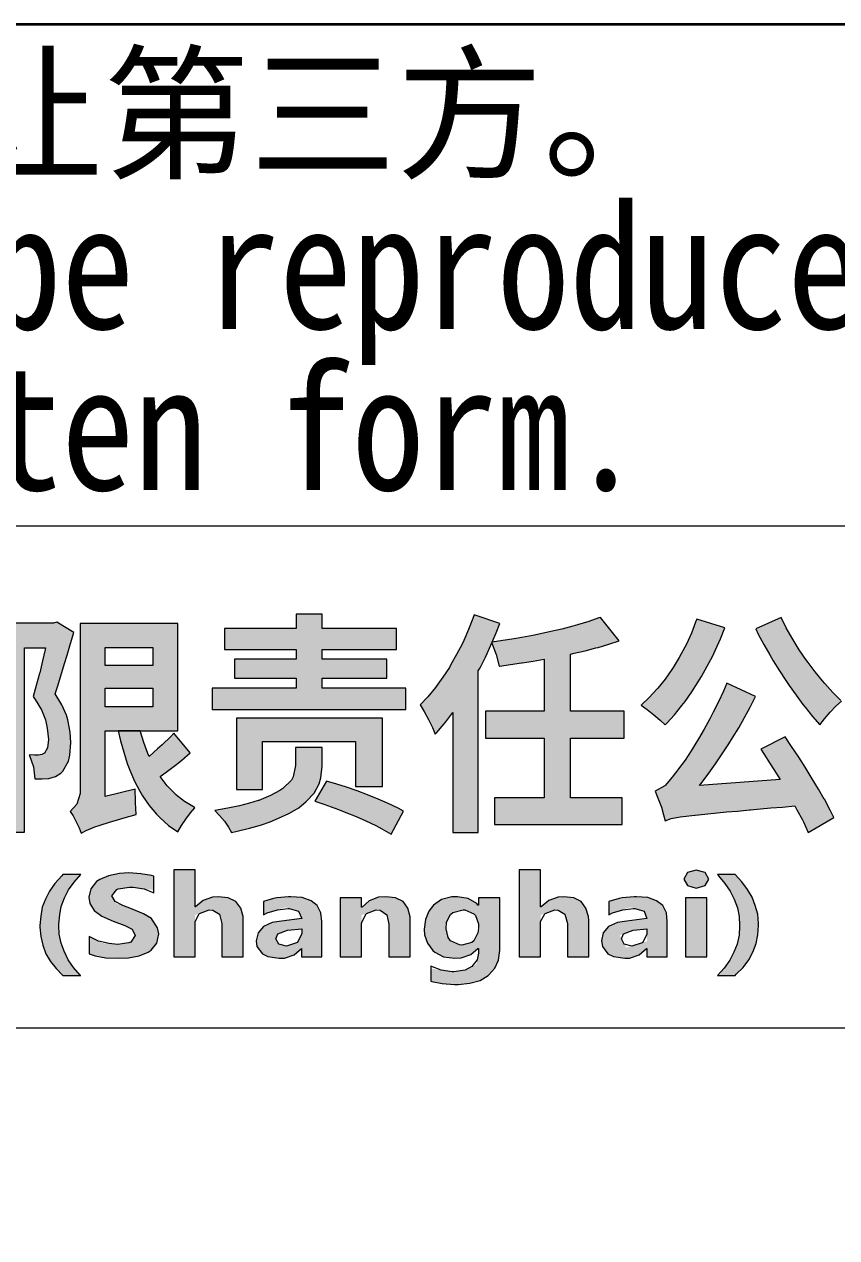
# Model space of a CAD drawing. Header units: millimetres. Extents: x 5765 to 6606, y -201 to 393.
# Drawn here: x 6529.28 to 6551.93, y -147.4 to -113.54 of the extents above; entities that cross this region are included whole.
import ezdxf
from ezdxf.enums import TextEntityAlignment as Align

# ---------------------------------------------------------------- set-up
doc = ezdxf.new("R2010")
doc.units = ezdxf.units.MM
for name, color, linetype, lineweight in [('1粗实线', 7, 'Continuous', 35), ('7文本', 2, 'Continuous', 13), ('8标注', 3, 'Continuous', 13), ('9图表', 4, 'Continuous', 13)]:
    doc.layers.add(name, color=color, linetype=linetype, lineweight=lineweight)
doc.layers.add('LOGO 1', color=7, linetype='Continuous', true_color=0x1e2380)
doc.styles.add('lanpec', font='bpec_e.shx', dxfattribs={"width": 0.75, "bigfont": 'hztxt.shx'})
doc.styles.add('黑体', font='simhei.ttf', dxfattribs={"width": 1.5})

# ---------------------------------------------------------------- blocks, each defined once
blk = doc.blocks.new('蓝滨LOGO')
at = {"layer": 'LOGO 1'}
h = blk.add_hatch(color=256, dxfattribs=at)
h.dxf.hatch_style = 1
h.paths.add_polyline_path([(84.905, 8.223), (82.577, 8.223), (82.577, 8.501), (84.384, 8.501), (84.384, 9.033), (82.577, 9.033), (82.577, 9.307), (84.652, 9.307), (84.652, 9.89), (82.577, 9.89), (82.577, 10.287), (81.849, 10.287), (81.849, 9.89), (79.857, 9.89), (79.857, 9.307), (81.849, 9.307), (81.849, 9.033), (80.131, 9.033), (80.131, 8.501), (81.849, 8.501), (81.849, 8.223), (79.506, 8.223), (79.506, 7.629), (84.905, 7.629)])
h.paths.add_polyline_path([(84.255, 7.387), (80.187, 7.387), (80.187, 5.399), (80.91, 5.399), (80.91, 6.736), (83.506, 6.736), (83.506, 5.477), (84.255, 5.477)])
h.paths.add_polyline_path([(82.577, 6.05), (82.577, 6.566), (81.829, 6.566), (81.829, 6.07), (81.767, 5.755), (81.72, 5.657), (81.478, 5.425), (81.395, 5.368), (81.137, 5.229), (80.807, 5.095), (80.796, 5.095), (80.554, 5.017), (80.27, 4.94), (79.95, 4.873), (79.589, 4.811), (79.718, 4.672), (79.852, 4.512), (79.965, 4.346), (80.053, 4.202), (80.208, 4.238), (80.549, 4.315), (80.853, 4.403), (81.127, 4.496), (81.364, 4.594), (81.648, 4.728), (81.922, 4.888), (82.133, 5.059), (82.35, 5.291), (82.489, 5.554), (82.536, 5.724)])
h.paths.add_polyline_path([(83.842, 5.25), (83.548, 5.358), (83.253, 5.461), (82.985, 5.549), (82.701, 5.632), (82.371, 5.069), (82.624, 4.986), (82.928, 4.873), (82.939, 4.873), (83.233, 4.754), (83.522, 4.641), (83.79, 4.522), (84.069, 4.393), (84.239, 4.3), (84.497, 4.155), (84.848, 4.795), (84.699, 4.878), (84.399, 5.017), (84.136, 5.131)])
h = blk.add_hatch(color=256, dxfattribs=at)
h.dxf.hatch_style = 1
h.paths.add_polyline_path([(86.928, 8.708), (86.98, 8.796), (87.13, 9.09), (87.176, 9.188), (87.31, 9.487), (87.316, 9.508), (87.429, 9.771), (87.527, 10.029), (86.815, 10.272), (86.779, 10.169), (86.66, 9.859), (86.526, 9.554), (86.479, 9.456), (86.325, 9.162), (86.165, 8.883), (86.123, 8.806), (85.943, 8.532), (85.757, 8.269), (85.736, 8.243), (85.524, 7.985), (85.313, 7.758), (85.421, 7.578), (85.54, 7.35), (85.654, 7.128), (85.731, 6.943), (85.767, 6.979), (85.979, 7.227), (86.025, 7.283), (86.221, 7.547), (86.221, 4.202), (86.928, 4.202)])
h.paths.add_polyline_path([(91.001, 7.583), (89.499, 7.583), (89.499, 9.178), (89.607, 9.198), (89.912, 9.265), (90.206, 9.348), (90.268, 9.363), (90.573, 9.451), (90.856, 9.549), (90.335, 10.2), (90.294, 10.184), (90.01, 10.086), (89.695, 9.993), (89.561, 9.952), (89.261, 9.874), (88.952, 9.802), (88.75, 9.756), (88.451, 9.694), (88.141, 9.642), (87.925, 9.601), (87.615, 9.554), (87.316, 9.508), (87.31, 9.487), (87.31, 9.482), (87.429, 9.167), (87.429, 9.162), (87.512, 8.842), (87.522, 8.842), (87.827, 8.883), (88.131, 8.93), (88.157, 8.93), (88.456, 8.981), (88.766, 9.033), (88.766, 7.583), (87.135, 7.583), (87.135, 6.834), (88.766, 6.834), (88.766, 5.162), (87.378, 5.162), (87.378, 4.419), (90.944, 4.419), (90.944, 5.162), (89.499, 5.162), (89.499, 6.834), (91.001, 6.834)])
h = blk.add_hatch(color=256, dxfattribs=at)
h.dxf.hatch_style = 1
h.paths.add_polyline_path([(93.313, 8.837), (93.468, 9.131), (93.546, 9.296), (93.68, 9.601), (93.799, 9.905), (93.019, 10.148), (92.988, 10.065), (92.869, 9.756), (92.73, 9.456), (92.684, 9.369), (92.529, 9.08), (92.364, 8.806), (92.322, 8.744), (92.137, 8.476), (91.935, 8.223), (91.92, 8.202), (91.693, 7.965), (91.466, 7.753), (91.636, 7.629), (91.822, 7.479), (92.002, 7.33), (92.142, 7.201), (92.188, 7.247), (92.4, 7.479), (92.606, 7.743), (92.694, 7.856), (92.88, 8.119), (93.06, 8.398), (93.153, 8.553)])
h.paths.add_polyline_path([(94.506, 7.696), (94.655, 7.99), (93.855, 8.362), (93.762, 8.145), (93.628, 7.846), (93.479, 7.552), (93.386, 7.371), (93.226, 7.077), (93.071, 6.808), (93.045, 6.767), (92.864, 6.473), (92.699, 6.22), (92.606, 6.091), (92.426, 5.859), (92.338, 5.745), (92.142, 5.513), (92.126, 5.503), (91.863, 5.348), (91.946, 5.141), (92.033, 4.909), (92.095, 4.692), (92.142, 4.527), (92.307, 4.584), (92.56, 4.635), (92.642, 4.646), (92.962, 4.682), (92.973, 4.682), (93.246, 4.708), (93.587, 4.744), (93.85, 4.77), (94.155, 4.795), (94.495, 4.832), (94.521, 4.832), (94.795, 4.857), (95.089, 4.883), (95.409, 4.909), (95.755, 4.94), (95.812, 4.832), (95.966, 4.548), (95.992, 4.491), (96.126, 4.197), (96.844, 4.615), (96.741, 4.821), (96.581, 5.126), (96.575, 5.131), (96.415, 5.41), (96.24, 5.699), (96.214, 5.745), (96.044, 6.019), (95.868, 6.297), (95.848, 6.328), (95.662, 6.602), (95.481, 6.865), (94.805, 6.525), (94.888, 6.395), (95.068, 6.117), (95.166, 5.952), (95.342, 5.673), (93.097, 5.508), (93.169, 5.606), (93.36, 5.854), (93.546, 6.117), (93.731, 6.39), (93.917, 6.674), (94.02, 6.839), (94.191, 7.118), (94.351, 7.407)])
h.paths.add_polyline_path([(96.126, 8.94), (96.064, 9.028), (95.879, 9.296), (95.708, 9.57), (95.677, 9.616), (95.512, 9.905), (95.378, 10.194), (94.666, 9.88), (94.733, 9.735), (94.888, 9.446), (95.053, 9.157), (95.151, 8.987), (95.326, 8.708), (95.502, 8.439), (95.6, 8.295), (95.791, 8.027), (95.982, 7.774), (96.044, 7.691), (96.25, 7.433), (96.452, 7.201), (96.581, 7.366), (96.736, 7.552), (96.896, 7.727), (97.056, 7.867), (97.035, 7.882), (96.818, 8.104), (96.591, 8.352), (96.524, 8.429), (96.323, 8.677)])
h = blk.add_hatch(color=256, dxfattribs=at)
h.dxf.hatch_style = 1
h.paths.add_polyline_path([(75.49, 7.34), (75.449, 7.474), (75.32, 7.763), (75.134, 8.068), (75.196, 8.259), (75.289, 8.569), (75.392, 8.909), (75.465, 9.147), (75.563, 9.467), (75.65, 9.776), (75.181, 10.071), (75.088, 10.04), (73.653, 10.04), (73.653, 4.207), (74.277, 4.207), (74.277, 9.348), (74.861, 9.348), (74.855, 9.307), (74.783, 8.987), (74.701, 8.656), (74.695, 8.63), (74.603, 8.295), (74.52, 7.99), (74.577, 7.913), (74.752, 7.619), (74.861, 7.34), (74.912, 7.108), (74.943, 6.793), (74.917, 6.561), (74.835, 6.411), (74.763, 6.37), (74.67, 6.354), (74.556, 6.354), (74.412, 6.365), (74.422, 6.344), (74.525, 6.029), (74.566, 5.699), (74.773, 5.699), (74.959, 5.709), (75.144, 5.761), (75.294, 5.854), (75.351, 5.905), (75.506, 6.189), (75.542, 6.354), (75.568, 6.71), (75.547, 6.999)])
h.paths.add_polyline_path([(78.551, 10.029), (75.826, 10.029), (75.826, 5.353), (75.826, 5.286), (75.733, 4.986), (75.547, 4.785), (75.635, 4.661), (75.723, 4.496), (75.8, 4.326), (75.857, 4.176), (75.996, 4.253), (76.239, 4.352), (76.357, 4.393), (76.677, 4.496), (76.776, 4.522), (77.059, 4.604), (77.395, 4.697), (77.369, 5.033), (77.369, 5.074), (77.364, 5.404), (76.528, 5.203), (76.528, 7.036), (76.889, 7.036), (77.503, 7.036), (78.551, 7.036)])
h.paths.add_polyline_path([(76.528, 7.707), (76.528, 8.228), (77.854, 8.228), (77.854, 7.707)], flags=16)
h.paths.add_polyline_path([(76.528, 8.858), (76.528, 9.363), (77.854, 9.363), (77.854, 8.858)], flags=16)
h.paths.add_polyline_path([(78.484, 6.081), (78.66, 6.22), (78.897, 6.421), (78.438, 6.968), (78.355, 6.881), (78.118, 6.648), (77.989, 6.53), (77.751, 6.323), (77.72, 6.401), (77.607, 6.705), (77.503, 7.036), (76.889, 7.036), (76.956, 6.757), (77.044, 6.437), (77.142, 6.127), (77.214, 5.936), (77.343, 5.632), (77.493, 5.348), (77.565, 5.219), (77.751, 4.95), (77.958, 4.708), (78.056, 4.604), (78.293, 4.393), (78.556, 4.217), (78.654, 4.393), (78.773, 4.573), (78.907, 4.749), (79.031, 4.888), (79.005, 4.904), (78.737, 5.064), (78.489, 5.26), (78.474, 5.275), (78.257, 5.503), (78.056, 5.761), (78.226, 5.884)])
h = blk.add_hatch(color=256, dxfattribs=at)
h.dxf.hatch_style = 1
h.paths.add_polyline_path([(74.707, 1.559), (74.73, 1.3), (74.786, 1.052), (74.876, 0.816), (75, 0.602), (75.158, 0.399), (75.35, 0.207), (75.844, 0.207), (75.547, 0.539), (75.33, 0.994), (75.248, 1.357), (75.236, 1.627), (75.273, 2.051), (75.452, 2.521), (75.823, 3.024), (75.35, 3.024), (75.316, 2.99), (75.124, 2.776), (74.978, 2.562), (74.865, 2.337), (74.775, 2.111), (74.73, 1.864), (74.707, 1.604)])
h.paths.add_polyline_path([(76.862, 2.625), (77.26, 2.682), (77.885, 2.59), (77.885, 2.979), (77.817, 3.002), (77.524, 3.047), (77.186, 3.069), (76.927, 3.058), (76.623, 2.99), (76.375, 2.889), (76.285, 2.833), (76.127, 2.63), (76.071, 2.393), (76.104, 2.213), (76.217, 2.021), (76.431, 1.864), (76.747, 1.728), (77.261, 1.533), (77.366, 1.323), (77.231, 1.126), (76.871, 1.075), (76.434, 1.116), (76.082, 1.3), (76.082, 0.816), (76.251, 0.759), (76.544, 0.703), (76.893, 0.692), (77.175, 0.703), (77.479, 0.759), (77.727, 0.861), (77.806, 0.917), (77.964, 1.109), (78.02, 1.368), (77.986, 1.537), (77.851, 1.751), (77.817, 1.796), (77.592, 1.931), (77.265, 2.066), (76.828, 2.225), (76.713, 2.427)])
h.paths.add_polyline_path([(79.034, 3.159), (78.437, 3.159), (78.437, 0.726), (79.034, 0.726), (79.034, 1.661), (79.034, 1.896), (79.481, 2.063), (79.71, 1.92), (79.778, 1.661), (79.778, 0.726), (80.375, 0.726), (80.375, 1.852), (80.307, 2.089), (80.172, 2.269), (79.958, 2.371), (79.676, 2.404), (79.519, 2.393), (79.259, 2.303), (79.034, 2.113)])
h.paths.add_polyline_path([(80.792, 1.402), (80.736, 1.176), (80.758, 1.018), (80.916, 0.816), (81.062, 0.737), (81.378, 0.692), (81.524, 0.692), (81.795, 0.782), (81.997, 0.962), (81.997, 0.726), (82.572, 0.726), (82.572, 1.717), (82.538, 1.954), (82.437, 2.157), (82.268, 2.292), (82.02, 2.382), (81.705, 2.404), (81.637, 2.404), (81.31, 2.371), (81.22, 2.359), (80.938, 2.269), (80.938, 1.923), (81.55, 2.111), (81.919, 1.999), (82.009, 1.796), (81.445, 1.728), (81.186, 1.683), (80.938, 1.571)])
h.paths.add_polyline_path([(81.862, 1.12), (81.885, 1.131), (81.997, 1.357), (82.009, 1.39), (82.009, 1.514), (81.614, 1.469), (81.344, 1.368), (81.288, 1.233), (81.366, 1.086), (81.581, 1.03)], flags=16)
h.paths.add_polyline_path([(83.079, 0.726), (83.676, 0.726), (83.676, 1.892), (84.147, 2.068), (84.375, 1.897), (84.431, 1.638), (84.431, 0.726), (85.028, 0.726), (85.028, 1.841), (84.961, 2.089), (84.837, 2.269), (84.623, 2.371), (84.352, 2.404), (84.15, 2.393), (83.89, 2.292), (83.676, 2.101), (83.676, 2.371), (83.079, 2.371)])
h.paths.add_polyline_path([(85.434, 1.345), (85.513, 1.109), (85.659, 0.906), (85.716, 0.861), (85.964, 0.726), (86.279, 0.692), (86.448, 0.703), (86.719, 0.793), (86.921, 0.962), (86.958, 0.962), (86.875, 0.52), (86.561, 0.354), (86.222, 0.305), (85.603, 0.397), (85.603, 0.049), (85.637, 0.038), (85.919, -0.018), (86.268, -0.041), (86.369, -0.041), (86.696, -0.007), (86.978, 0.072), (87.203, 0.207), (87.226, 0.23), (87.395, 0.41), (87.496, 0.635), (87.53, 0.906), (87.53, 2.371), (86.933, 2.371), (86.933, 2.168), (86.921, 2.168), (86.888, 2.213), (86.651, 2.359), (86.347, 2.404), (86.189, 2.404), (85.907, 2.326), (85.682, 2.168), (85.547, 1.999), (85.457, 1.773), (85.423, 1.503)])
h.paths.add_polyline_path([(86.006, 1.625), (86.178, 1.953), (86.532, 2.052), (86.844, 1.916), (86.978, 1.514), (86.792, 1.142), (86.444, 1.045), (86.103, 1.2)], flags=16)
h.paths.add_polyline_path([(88.668, 3.159), (88.071, 3.159), (88.071, 0.726), (88.668, 0.726), (88.668, 1.661), (88.668, 1.896), (89.106, 2.06), (89.344, 1.92), (89.412, 1.661), (89.412, 0.726), (90.009, 0.726), (90.009, 1.74), (89.998, 1.852), (89.93, 2.089), (89.795, 2.269), (89.592, 2.371), (89.31, 2.404), (89.152, 2.393), (88.893, 2.303), (88.668, 2.113)])
h.paths.add_polyline_path([(92.195, 1.717), (92.172, 1.954), (92.071, 2.157), (91.902, 2.292), (91.654, 2.382), (91.338, 2.404), (91.271, 2.404), (90.944, 2.371), (90.854, 2.359), (90.572, 2.269), (90.572, 1.921), (91.174, 2.114), (91.552, 1.999), (91.631, 1.796), (91.068, 1.728), (90.809, 1.683), (90.561, 1.571), (90.414, 1.402), (90.369, 1.176), (90.392, 1.018), (90.538, 0.816), (90.696, 0.737), (91.012, 0.692), (91.147, 0.692), (91.417, 0.782), (91.631, 0.972), (91.631, 0.726), (92.195, 0.726)])
h.paths.add_polyline_path([(91.631, 1.514), (91.631, 1.39), (91.631, 1.163), (91.058, 0.98), (90.87, 1.327), (91.248, 1.469)], flags=16)
h.paths.add_polyline_path([(93.299, 2.371), (92.702, 2.371), (92.702, 0.726), (93.299, 0.726)])
h.paths.add_polyline_path([(92.758, 3.08), (92.657, 2.9), (92.758, 2.72), (93.006, 2.641), (93.254, 2.72), (93.355, 2.9), (93.254, 3.08), (93.006, 3.148)])
h.paths.add_polyline_path([(94.144, 1.086), (93.994, 0.711), (93.642, 0.207), (94.088, 0.207), (94.313, 0.433), (94.471, 0.647), (94.583, 0.861), (94.674, 1.097), (94.719, 1.345), (94.741, 1.604), (94.741, 1.661), (94.719, 1.92), (94.651, 2.157), (94.561, 2.393), (94.437, 2.607), (94.279, 2.821), (94.088, 3.024), (93.603, 3.024), (93.626, 2.99), (93.903, 2.661), (94.139, 2.189), (94.2, 1.852), (94.22, 1.42)])
at = {"color": 164, "lineweight": 0}
for points in [[(82.577, 10.287), (81.849, 10.287), (81.849, 9.89), (79.857, 9.89), (79.857, 9.307), (81.849, 9.307), (81.849, 9.033), (80.131, 9.033), (80.131, 8.501), (81.849, 8.501), (81.849, 8.223), (79.506, 8.223), (79.506, 7.629), (84.905, 7.629), (84.905, 8.223), (82.577, 8.223), (82.577, 8.501), (84.384, 8.501), (84.384, 9.033), (82.577, 9.033), (82.577, 9.307), (84.652, 9.307), (84.652, 9.89), (82.577, 9.89)], [(93.019, 10.148), (92.988, 10.065), (92.869, 9.756), (92.73, 9.456), (92.684, 9.369), (92.529, 9.08), (92.364, 8.806), (92.322, 8.744), (92.137, 8.476), (91.935, 8.223), (91.92, 8.202), (91.693, 7.965), (91.466, 7.753), (91.636, 7.629), (91.822, 7.479), (92.002, 7.33), (92.142, 7.201), (92.188, 7.247), (92.4, 7.479), (92.606, 7.743), (92.694, 7.856), (92.88, 8.119), (93.06, 8.398), (93.153, 8.553), (93.313, 8.837), (93.468, 9.131), (93.546, 9.296), (93.68, 9.601), (93.799, 9.905)], [(82.577, 6.566), (81.829, 6.566), (81.829, 6.07), (81.767, 5.755), (81.72, 5.657), (81.478, 5.425), (81.395, 5.368), (81.137, 5.229), (80.807, 5.095), (80.796, 5.095), (80.554, 5.017), (80.27, 4.94), (79.95, 4.873), (79.589, 4.811), (79.718, 4.672), (79.852, 4.512), (79.965, 4.346), (80.053, 4.202), (80.208, 4.238), (80.549, 4.315), (80.853, 4.403), (81.127, 4.496), (81.364, 4.594), (81.648, 4.728), (81.922, 4.888), (82.133, 5.059), (82.35, 5.291), (82.489, 5.554), (82.536, 5.724), (82.577, 6.05)], [(82.701, 5.632), (82.371, 5.069), (82.624, 4.986), (82.928, 4.873), (82.939, 4.873), (83.233, 4.754), (83.522, 4.641), (83.79, 4.522), (84.069, 4.393), (84.239, 4.3), (84.497, 4.155), (84.848, 4.795), (84.699, 4.878), (84.399, 5.017), (84.136, 5.131), (83.842, 5.25), (83.842, 5.25), (83.548, 5.358), (83.253, 5.461), (82.985, 5.549)]]:
    blk.add_lwpolyline(points, close=True, dxfattribs=at)
for points in [[(86.815, 10.272), (86.779, 10.169), (86.66, 9.859), (86.526, 9.554), (86.479, 9.456), (86.325, 9.162), (86.165, 8.883), (86.123, 8.806), (85.943, 8.532), (85.757, 8.269), (85.736, 8.243), (85.524, 7.985), (85.313, 7.758), (85.421, 7.578)], [(86.221, 7.547), (86.221, 4.202), (86.928, 4.202), (86.928, 8.708), (86.98, 8.796), (87.13, 9.09), (87.176, 9.188), (87.31, 9.487), (87.316, 9.508), (87.429, 9.771), (87.527, 10.029), (86.815, 10.272)], [(88.766, 9.033), (88.766, 7.583), (87.135, 7.583), (87.135, 6.834), (88.766, 6.834), (88.766, 5.162), (87.378, 5.162), (87.378, 4.419), (90.944, 4.419), (90.944, 5.162), (89.499, 5.162), (89.499, 6.834), (91.001, 6.834), (91.001, 7.583), (89.499, 7.583), (89.499, 9.178), (89.607, 9.198), (89.912, 9.265), (90.206, 9.348), (90.268, 9.363), (90.573, 9.451), (90.856, 9.549), (90.335, 10.2)], [(90.335, 10.2), (90.294, 10.184), (90.01, 10.086), (89.695, 9.993), (89.561, 9.952), (89.261, 9.874), (88.952, 9.802), (88.75, 9.756), (88.451, 9.694), (88.141, 9.642), (87.925, 9.601), (87.615, 9.554), (87.316, 9.508), (87.31, 9.487), (87.31, 9.482), (87.429, 9.167), (87.429, 9.162)], [(97.035, 7.882), (96.818, 8.104), (96.591, 8.352), (96.524, 8.429), (96.323, 8.677), (96.126, 8.94), (96.064, 9.028), (95.879, 9.296), (95.708, 9.57), (95.677, 9.616), (95.512, 9.905), (95.378, 10.194), (94.666, 9.88), (94.733, 9.735), (94.888, 9.446), (95.053, 9.157), (95.151, 8.987), (95.326, 8.708), (95.502, 8.439), (95.6, 8.295), (95.791, 8.027), (95.982, 7.774), (96.044, 7.691), (96.25, 7.433), (96.452, 7.201), (96.581, 7.366), (96.736, 7.552), (96.896, 7.727), (97.056, 7.867)], [(75.181, 10.071), (75.088, 10.04), (73.653, 10.04), (73.653, 4.207), (74.277, 4.207), (74.277, 9.348), (74.861, 9.348)], [(75.563, 9.467), (75.65, 9.776), (75.181, 10.071)], [(78.551, 10.029), (75.826, 10.029), (75.826, 5.353), (75.826, 5.286), (75.733, 4.986), (75.547, 4.785), (75.635, 4.661), (75.723, 4.496), (75.8, 4.326), (75.857, 4.176), (75.996, 4.253), (76.239, 4.352), (76.357, 4.393), (76.677, 4.496), (76.776, 4.522), (77.059, 4.604), (77.395, 4.697), (77.369, 5.033), (77.369, 5.074)], [(78.551, 7.036), (78.551, 10.029)], [(74.861, 9.348), (74.855, 9.307), (74.783, 8.987), (74.701, 8.656), (74.695, 8.63), (74.603, 8.295), (74.52, 7.99), (74.577, 7.913), (74.752, 7.619), (74.861, 7.34), (74.912, 7.108), (74.943, 6.793), (74.917, 6.561), (74.835, 6.411), (74.763, 6.37), (74.67, 6.354), (74.556, 6.354)], [(75.542, 6.354), (75.568, 6.71), (75.547, 6.999), (75.49, 7.34), (75.449, 7.474), (75.32, 7.763), (75.134, 8.068), (75.196, 8.259), (75.289, 8.569), (75.392, 8.909), (75.465, 9.147), (75.563, 9.467)], [(76.528, 8.858), (76.528, 9.363), (77.854, 9.363)], [(77.854, 9.363), (77.854, 8.858), (76.528, 8.858)], [(87.429, 9.162), (87.512, 8.842), (87.522, 8.842), (87.827, 8.883), (88.131, 8.93), (88.157, 8.93), (88.456, 8.981), (88.766, 9.033)], [(76.528, 7.707), (76.528, 8.228), (77.854, 8.228)], [(77.854, 8.228), (77.854, 7.707), (76.528, 7.707)], [(93.855, 8.362), (93.762, 8.145), (93.628, 7.846), (93.479, 7.552), (93.386, 7.371), (93.226, 7.077), (93.071, 6.808), (93.045, 6.767), (92.864, 6.473), (92.699, 6.22), (92.606, 6.091), (92.426, 5.859), (92.338, 5.745), (92.142, 5.513), (92.126, 5.503)], [(93.097, 5.508), (93.169, 5.606), (93.36, 5.854), (93.546, 6.117), (93.731, 6.39), (93.917, 6.674), (94.02, 6.839), (94.191, 7.118), (94.351, 7.407), (94.506, 7.696), (94.655, 7.99), (93.855, 8.362)], [(85.421, 7.578), (85.54, 7.35), (85.654, 7.128), (85.731, 6.943), (85.767, 6.979), (85.979, 7.227), (86.025, 7.283), (86.221, 7.547)], [(84.255, 7.387), (80.187, 7.387), (80.187, 5.399), (80.91, 5.399), (80.91, 6.736), (83.506, 6.736)], [(83.506, 6.736), (83.506, 5.477), (84.255, 5.477), (84.255, 7.387)], [(83.506, 6.736), (83.506, 5.477), (84.255, 5.477), (84.255, 7.387)], [(76.528, 5.203), (76.528, 7.036), (76.889, 7.036), (77.503, 7.036), (78.551, 7.036)], [(77.503, 7.036), (76.889, 7.036), (76.956, 6.757), (77.044, 6.437), (77.142, 6.127), (77.214, 5.936), (77.343, 5.632), (77.493, 5.348), (77.565, 5.219), (77.751, 4.95), (77.958, 4.708), (78.056, 4.604), (78.293, 4.393), (78.556, 4.217), (78.654, 4.393), (78.773, 4.573), (78.907, 4.749), (79.031, 4.888), (79.005, 4.904), (78.737, 5.064), (78.489, 5.26), (78.474, 5.275), (78.257, 5.503), (78.056, 5.761), (78.226, 5.884), (78.484, 6.081), (78.66, 6.22)], [(77.751, 6.323), (77.72, 6.401), (77.607, 6.705), (77.503, 7.036)], [(78.438, 6.968), (78.355, 6.881), (78.118, 6.648), (77.989, 6.53), (77.751, 6.323)], [(78.66, 6.22), (78.897, 6.421), (78.438, 6.968)], [(95.481, 6.865), (94.805, 6.525), (94.888, 6.395), (95.068, 6.117), (95.166, 5.952), (95.342, 5.673), (93.097, 5.508)], [(96.581, 5.126), (96.575, 5.131), (96.415, 5.41), (96.24, 5.699), (96.214, 5.745), (96.044, 6.019), (95.868, 6.297), (95.848, 6.328), (95.662, 6.602), (95.481, 6.865)], [(74.67, 6.354), (74.556, 6.354), (74.412, 6.365)], [(74.412, 6.365), (74.422, 6.344), (74.525, 6.029), (74.525, 6.029), (74.566, 5.699), (74.773, 5.699), (74.959, 5.709), (75.144, 5.761), (75.294, 5.854), (75.351, 5.905), (75.506, 6.189), (75.542, 6.354)], [(92.126, 5.503), (91.863, 5.348), (91.946, 5.141), (92.033, 4.909), (92.095, 4.692), (92.142, 4.527), (92.307, 4.584), (92.56, 4.635), (92.642, 4.646), (92.962, 4.682), (92.973, 4.682), (93.246, 4.708), (93.587, 4.744), (93.85, 4.77), (94.155, 4.795), (94.495, 4.832), (94.521, 4.832), (94.795, 4.857), (95.089, 4.883), (95.409, 4.909), (95.755, 4.94)], [(77.364, 5.404), (76.528, 5.203)], [(77.369, 5.074), (77.364, 5.404)], [(95.755, 4.94), (95.812, 4.832), (95.966, 4.548), (95.992, 4.491), (96.126, 4.197), (96.844, 4.615), (96.741, 4.821), (96.581, 5.126)], [(95.755, 4.94), (95.812, 4.832), (95.966, 4.548), (95.992, 4.491), (96.126, 4.197), (96.844, 4.615), (96.741, 4.821), (96.581, 5.126)]]:
    blk.add_lwpolyline(points, dxfattribs=at)
at = {"layer": 'LOGO 1', "color": 164, "lineweight": 0}
for points in [[(77.186, 3.069), (76.927, 3.058), (76.623, 2.99), (76.375, 2.889), (76.285, 2.833)], [(77.209, 2.675), (77.31, 2.675), (77.614, 2.63), (77.885, 2.517), (77.885, 2.979), (77.817, 3.002), (77.524, 3.047), (77.186, 3.069)], [(79.034, 3.159), (78.437, 3.159), (78.437, 0.726), (79.034, 0.726), (79.034, 1.661), (79.034, 1.717), (79.147, 1.931), (79.158, 1.942), (79.428, 2.044)], [(79.034, 2.123), (79.034, 3.159)], [(88.668, 3.159), (88.071, 3.159), (88.071, 0.726), (88.668, 0.726), (88.668, 1.661), (88.668, 1.717), (88.781, 1.931), (88.792, 1.942), (89.062, 2.044)], [(88.668, 2.123), (88.668, 3.159)], [(76.285, 2.833), (76.127, 2.63), (76.071, 2.393), (76.104, 2.213), (76.217, 2.021), (76.431, 1.864), (76.747, 1.728), (77.074, 1.604), (77.276, 1.503), (77.366, 1.323), (77.243, 1.142), (77.186, 1.12), (76.871, 1.075)], [(77.806, 0.917), (77.964, 1.109), (78.02, 1.368), (77.986, 1.537), (77.851, 1.751), (77.817, 1.796), (77.592, 1.931), (77.265, 2.066), (77.017, 2.157), (76.803, 2.269), (76.713, 2.427), (76.848, 2.607), (76.893, 2.63), (77.209, 2.675)], [(79.676, 2.404), (79.519, 2.393), (79.259, 2.303), (79.045, 2.123), (79.034, 2.123)], [(80.307, 2.089), (80.172, 2.269), (79.958, 2.371), (79.676, 2.404)], [(81.705, 2.404), (81.637, 2.404), (81.31, 2.371), (81.22, 2.359), (80.938, 2.269), (80.938, 1.897), (81.04, 1.954), (81.333, 2.044), (81.626, 2.078)], [(82.437, 2.157), (82.268, 2.292), (82.02, 2.382), (81.705, 2.404)], [(83.676, 2.371), (83.079, 2.371), (83.079, 0.726), (83.676, 0.726), (83.676, 1.661), (83.688, 1.717), (83.8, 1.931), (83.812, 1.942), (84.082, 2.044)], [(84.352, 2.404), (84.15, 2.393), (83.89, 2.292), (83.688, 2.111), (83.676, 2.111)], [(83.676, 2.111), (83.676, 2.371)], [(84.961, 2.089), (84.837, 2.269), (84.623, 2.371), (84.352, 2.404)], [(86.347, 2.404), (86.189, 2.404), (85.907, 2.326), (85.682, 2.168)], [(86.921, 2.168), (86.888, 2.213), (86.651, 2.359), (86.347, 2.404)], [(87.53, 2.371), (86.933, 2.371), (86.933, 2.168), (86.921, 2.168)], [(87.226, 0.23), (87.395, 0.41), (87.496, 0.635), (87.53, 0.906), (87.53, 2.371)], [(89.31, 2.404), (89.152, 2.393), (88.893, 2.303), (88.679, 2.123), (88.668, 2.123)], [(89.93, 2.089), (89.795, 2.269), (89.592, 2.371), (89.31, 2.404)], [(91.338, 2.404), (91.271, 2.404), (90.944, 2.371), (90.854, 2.359), (90.572, 2.269), (90.572, 1.897), (90.674, 1.954), (90.955, 2.044), (91.26, 2.078)], [(92.071, 2.157), (91.902, 2.292), (91.654, 2.382), (91.338, 2.404)], [(79.428, 2.044), (79.53, 2.033), (79.71, 1.92), (79.778, 1.661), (79.778, 0.726), (80.375, 0.726), (80.375, 1.74), (80.375, 1.852), (80.307, 2.089)], [(79.428, 2.044), (79.53, 2.033), (79.71, 1.92), (79.778, 1.661), (79.778, 0.726), (80.375, 0.726), (80.375, 1.74), (80.375, 1.852), (80.307, 2.089)], [(81.626, 2.078), (81.659, 2.078), (81.919, 1.999), (82.009, 1.796), (81.445, 1.728), (81.186, 1.683), (80.938, 1.571)], [(81.997, 0.962), (81.997, 0.726), (82.572, 0.726), (82.572, 1.717), (82.538, 1.954), (82.437, 2.157)], [(84.082, 2.044), (84.195, 2.033), (84.375, 1.897), (84.431, 1.638), (84.431, 0.726), (85.028, 0.726), (85.028, 1.728), (85.028, 1.841), (84.961, 2.089)], [(84.082, 2.044), (84.195, 2.033), (84.375, 1.897), (84.431, 1.638), (84.431, 0.726), (85.028, 0.726), (85.028, 1.728), (85.028, 1.841), (84.961, 2.089)], [(85.682, 2.168), (85.547, 1.999), (85.457, 1.773), (85.423, 1.503), (85.434, 1.345), (85.513, 1.109), (85.659, 0.906), (85.716, 0.861), (85.964, 0.726), (86.279, 0.692), (86.448, 0.703), (86.719, 0.793), (86.921, 0.962), (86.933, 0.962)], [(86.471, 1.052), (86.403, 1.064), (86.155, 1.176), (86.088, 1.266), (86.031, 1.514), (86.043, 1.695), (86.155, 1.909), (86.223, 1.965), (86.505, 2.044)], [(86.505, 2.044), (86.55, 2.044), (86.809, 1.931), (86.854, 1.886), (86.933, 1.649), (86.933, 1.514), (86.921, 1.402), (86.809, 1.176), (86.752, 1.131), (86.471, 1.052)], [(89.062, 2.044), (89.152, 2.033), (89.344, 1.92), (89.412, 1.661), (89.412, 0.726), (90.009, 0.726), (90.009, 1.74), (89.998, 1.852), (89.93, 2.089)], [(89.062, 2.044), (89.152, 2.033), (89.344, 1.92), (89.412, 1.661), (89.412, 0.726), (90.009, 0.726), (90.009, 1.74), (89.998, 1.852), (89.93, 2.089)], [(91.26, 2.078), (91.293, 2.078), (91.552, 1.999), (91.631, 1.796), (91.068, 1.728), (90.809, 1.683), (90.561, 1.571)], [(91.26, 2.078), (91.293, 2.078), (91.552, 1.999), (91.631, 1.796), (91.068, 1.728), (90.809, 1.683), (90.561, 1.571)], [(91.631, 0.962), (91.631, 0.726), (92.195, 0.726), (92.195, 1.717), (92.172, 1.954), (92.071, 2.157)], [(91.631, 0.962), (91.631, 0.726), (92.195, 0.726), (92.195, 1.717), (92.172, 1.954), (92.071, 2.157)], [(80.938, 1.571), (80.792, 1.402), (80.736, 1.176), (80.758, 1.018)], [(81.581, 1.03), (81.366, 1.086), (81.288, 1.233), (81.344, 1.368), (81.614, 1.469), (82.009, 1.514)], [(82.009, 1.514), (82.009, 1.39), (81.997, 1.357), (81.885, 1.131), (81.862, 1.12), (81.581, 1.03)], [(90.561, 1.571), (90.414, 1.402), (90.369, 1.176), (90.392, 1.018)], [(91.214, 1.03), (91, 1.086), (90.921, 1.233), (90.978, 1.368), (91.248, 1.469), (91.631, 1.514)], [(91.631, 1.514), (91.631, 1.39), (91.631, 1.357), (91.519, 1.131), (91.496, 1.12), (91.214, 1.03)], [(91.631, 1.514), (91.631, 1.39), (91.631, 1.357), (91.519, 1.131), (91.496, 1.12), (91.214, 1.03)], [(76.871, 1.075), (76.634, 1.097), (76.341, 1.165), (76.082, 1.3)], [(76.082, 1.3), (76.082, 0.816), (76.251, 0.759), (76.544, 0.703), (76.893, 0.692), (77.175, 0.703), (77.479, 0.759), (77.727, 0.861), (77.806, 0.917)], [(80.758, 1.018), (80.916, 0.816), (81.062, 0.737), (81.378, 0.692), (81.524, 0.692), (81.795, 0.782), (81.997, 0.962), (81.997, 0.962)], [(90.392, 1.018), (90.538, 0.816), (90.696, 0.737), (91.012, 0.692), (91.147, 0.692), (91.417, 0.782), (91.62, 0.962), (91.631, 0.962)], [(86.933, 0.962), (86.933, 0.827), (86.899, 0.647), (86.752, 0.455), (86.561, 0.354), (86.245, 0.309)], [(86.245, 0.309), (86.2, 0.309), (85.896, 0.354), (85.603, 0.466)], [(85.603, 0.466), (85.603, 0.049), (85.637, 0.038), (85.919, -0.018), (86.268, -0.041), (86.369, -0.041), (86.696, -0.007), (86.978, 0.072), (87.203, 0.207), (87.226, 0.23)]]:
    blk.add_lwpolyline(points, dxfattribs=at)
for points in [[(93.006, 3.148), (92.758, 3.08), (92.657, 2.9), (92.758, 2.72), (93.006, 2.641), (93.254, 2.72), (93.355, 2.9), (93.254, 3.08)], [(75.845, 3.024), (75.35, 3.024), (75.316, 2.99), (75.124, 2.776), (74.978, 2.562), (74.865, 2.337), (74.775, 2.111), (74.73, 1.864), (74.707, 1.604), (74.707, 1.559), (74.73, 1.3), (74.786, 1.052), (74.876, 0.816), (75, 0.602), (75.158, 0.399), (75.35, 0.207), (75.845, 0.207), (75.834, 0.218), (75.643, 0.433), (75.496, 0.647), (75.383, 0.883), (75.304, 1.109), (75.248, 1.357), (75.237, 1.604), (75.237, 1.638), (75.259, 1.897), (75.304, 2.134), (75.395, 2.371), (75.507, 2.596), (75.665, 2.81)], [(94.088, 3.024), (93.603, 3.024), (93.626, 2.99), (93.806, 2.776), (93.953, 2.562), (94.065, 2.337), (94.155, 2.1), (94.2, 1.852), (94.212, 1.604), (94.212, 1.582), (94.2, 1.334), (94.144, 1.086), (94.054, 0.861), (93.941, 0.635), (93.783, 0.41), (93.603, 0.207), (94.088, 0.207), (94.122, 0.241), (94.313, 0.433), (94.471, 0.647), (94.583, 0.861), (94.674, 1.097), (94.719, 1.345), (94.741, 1.604), (94.741, 1.661), (94.719, 1.92), (94.651, 2.157), (94.561, 2.393), (94.437, 2.607), (94.279, 2.821)], [(93.299, 2.371), (92.702, 2.371), (92.702, 0.726), (93.299, 0.726)]]:
    blk.add_lwpolyline(points, close=True, dxfattribs=at)
blk = doc.blocks.new('蓝滨、蓝科总图标题栏模板')
at = {"layer": '1粗实线'}
blk.add_lwpolyline([(-180, 77), (0, 77), (0, 0), (-180, 0)], close=True, dxfattribs=at)
at = {"layer": '9图表'}
for p, q in [((-180, 63, 0), (0, 63, 0)), ((-180, 49, 0), (0, 49, 0))]:
    blk.add_line(p, q, dxfattribs=at)
at = {"layer": '8标注'}
blk.add_blockref('蓝滨LOGO', (-141, 50.25), dxfattribs=at)
at = {"layer": '7文本', "style": 'lanpec'}
for tag, height, width, p in [('设计证书号', 4, 0.7, (-15.5, 45.5, 0)), ('设计签名', 4, 0.75, (-155.5, 38.5)), ('设计日期', 4, 0.75, (-134.5, 38.5)), ('项目编号', 4, 0.75, (-15.5, 38.5, 0)), ('设备名称', 5, 0.75, (-84, 35, 0)), ('校对签名', 4, 0.75, (-155.5, 31.5)), ('校对日期', 4, 0.75, (-134.5, 31.5)), ('产品编号', 4, 0.75, (-15.5, 31.5, 0)), ('位号', 5, 0.75, (-84, 29, 0)), ('审核签名', 4, 0.75, (-155.5, 24.5)), ('审核日期', 4, 0.75, (-134.5, 24.5)), ('设计阶段', 4, 0.75, (-15.5, 24.5, 0)), ('规格型号', 5, 0.75, (-84, 23, 0)), ('标准化签名', 4, 0.75, (-155.5, 17.5)), ('标准化日期', 4, 0.75, (-134.5, 17.5)), ('产品识别码', 4, 0.75, (-15.5, 17.5, 0)), ('第几张', 3, 0.75, (-59, 11.75)), ('共几张', 3, 0.75, (-49, 11.75)), ('批准签名', 4, 0.75, (-155.5, 10.5)), ('批准日期', 4, 0.75, (-134.5, 10.5)), ('图幅', 4, 0.75, (-25.5, 10.5, 0)), ('比例', 4, 0.75, (-5, 10.5, 0)), ('会签签名', 4, 0.75, (-155.5, 3.5)), ('会签日期', 4, 0.75, (-134.5, 3.5)), ('REV', 3, 0.75, (-25.5, 3.5, 0))]:
    blk.add_attdef(tag, text='', height=height, dxfattribs=dict(at, width=width)).set_placement(p, align=Align.MIDDLE_CENTER)
at = {"layer": '7文本', "style": 'lanpec', "width": 0.75}
for tag, p in [('图号', (-107.5, 10.5, 0)), ('文件编号', (-107.5, 3.5))]:
    blk.add_attdef(tag, text='', height=4, dxfattribs=at).set_placement(p, align=Align.MIDDLE_LEFT)
at = {"layer": '9图表', "style": '黑体'}
blk.add_text('本文件产权属LANPEC所有,未经LANPEC书面许可不准复制或转让第三方。', height=3, dxfattribs=at).set_placement((-177, 74.5), align=Align.MIDDLE_LEFT)
at = {"layer": '9图表', "style": '黑体', "width": 0.85}
for s, p in [('This document is the property of LANPEC. It shall not be reproduced or transfered', (-177, 70.25)), ("to any other party without LANPEC's permission in written form.", (-177, 65.75))]:
    blk.add_text(s, height=3.5, dxfattribs=at).set_placement(p, align=Align.MIDDLE_LEFT)

msp = doc.modelspace()

# ---------------------------------------------------------------- block references
at = {"layer": '7文本'}
msp.add_blockref('蓝滨、蓝科总图标题栏模板', (6596.007, -190.537), dxfattribs=at)

doc.saveas('drawing.dxf')
